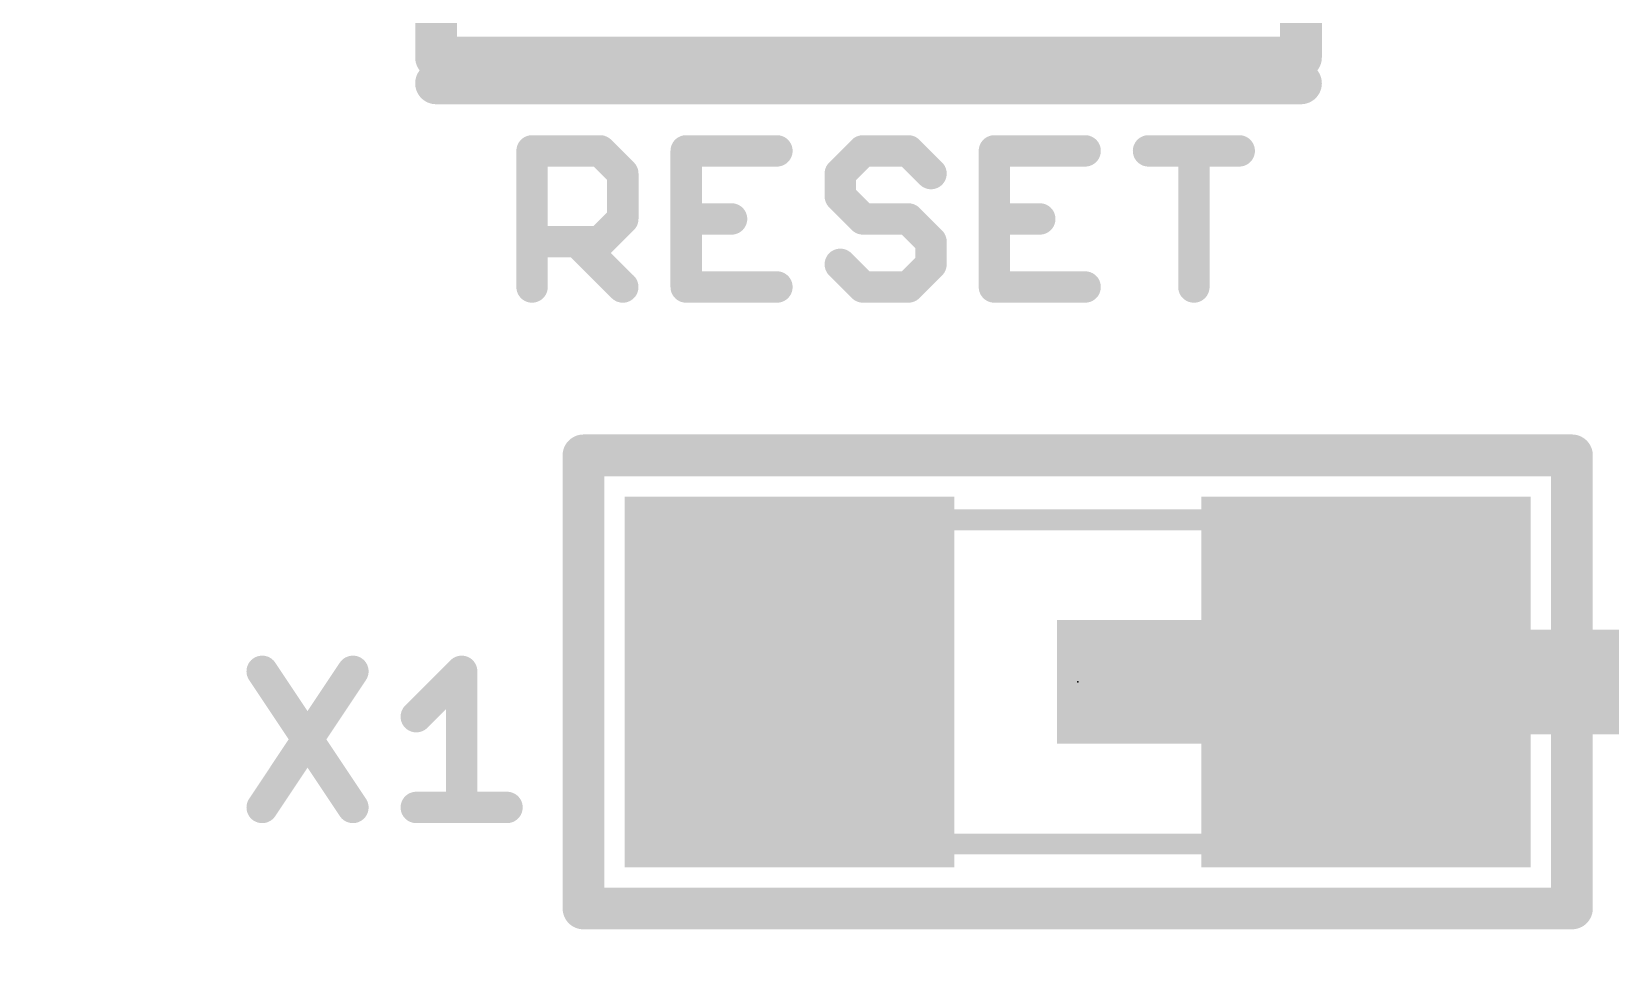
# Model space of a CAD drawing. Extents: x -25.4 to 25.4, y -26.7 to 25.8.
# Drawn here: x -4.06 to 3.6, y -3.51 to 0.99 of the extents above; entities that cross this region are included whole.
import ezdxf

# ---------------------------------------------------------------- set-up
doc = ezdxf.new("R2010")
doc.units = 0
for name, color, linetype in [('1', 12, 'CONTINUOUS'), ('16', 5, 'CONTINUOUS'), ('20', 53, 'CONTINUOUS'), ('21', 53, 'CONTINUOUS'), ('23', 53, 'CONTINUOUS'), ('25', 253, 'CONTINUOUS'), ('51', 53, 'CONTINUOUS')]:
    doc.layers.add(name, color=color, linetype=linetype)

# ---------------------------------------------------------------- blocks, each defined once
blk = doc.blocks.new('RECT')
blk.add_solid([(-0.5, -0.5), (0.5, -0.5), (-0.5, 0.5), (0.5, 0.5)])

msp = doc.modelspace()

# ---------------------------------------------------------------- linework, layer by layer
at = {"layer": '1', "const_width": 0.254}
for points in [[(0, 20.32, 0.4142), (-20.32, 0)], [(20.32, 0, 0.4142), (0, 20.32)], [(-20.32, 0, 0.4142), (0, -20.32)], [(0, -20.32, 0.4142), (20.32, 0)], [(2.416, -2.0447, 1), (2.416, -2.2987)], [(3.8402, -2.0819, 1), (3.6606, -2.2615)]]:
    msp.add_lwpolyline(points, format="xyb", dxfattribs=at)
at = {"layer": '1', "const_width": 0.508}
for points in [[(2.416, -2.1717), (3.7504, -2.1717)], [(3.7504, -2.1717), (4.0767, -2.498)]]:
    msp.add_lwpolyline(points, dxfattribs=at)
at = {"layer": '16', "const_width": 0.254}
for points in [[(0, 20.32, 0.4142), (-20.32, 0)], [(20.32, 0, 0.4142), (0, 20.32)], [(-20.32, 0, 0.4142), (0, -20.32)], [(0, -20.32, 0.4142), (20.32, 0)]]:
    msp.add_lwpolyline(points, format="xyb", dxfattribs=at)
at = {"layer": '20', "const_width": 0.0254}
msp.add_lwpolyline([(-3.4925, 25.146, 14.4823), (3.4925, 25.146)], format="xyb", dxfattribs=at)
at = {"layer": '21', "const_width": 0.2032}
for points in [[(2.1, 0.7352), (-2.1, 0.7352)], [(-1.384, -3.2717), (-1.384, -1.0717)], [(-1.384, -1.0717), (3.416, -1.0717)], [(3.416, -1.0717), (3.416, -3.2717)], [(3.416, -3.2717), (-1.384, -3.2717)]]:
    msp.add_lwpolyline(points, dxfattribs=at)
at = {"layer": '21', "const_width": 0.1016}
for points in [[(-2.1, 0.786, 1), (-2.1, 0.6844)], [(2.1, 0.6844, 1), (2.1, 0.786)], [(-1.3332, -1.0717, 1), (-1.4348, -1.0717)], [(-1.384, -1.0209, 1), (-1.384, -1.1225)], [(3.4668, -1.0717, 1), (3.3652, -1.0717)], [(3.416, -1.1225, 1), (3.416, -1.0209)], [(-1.384, -3.2209, 1), (-1.384, -3.3225)], [(3.416, -3.3225, 1), (3.416, -3.2209)], [(-1.4348, -3.2717, 1), (-1.3332, -3.2717)], [(3.3652, -3.2717, 1), (3.4668, -3.2717)]]:
    msp.add_lwpolyline(points, format="xyb", dxfattribs=at)
at = {"layer": '23'}
msp.add_point((1.016, -2.1717), dxfattribs=at)
at = {"layer": '25', "const_width": 0.1524}
for points in [[(-1.6339, -0.254), (-1.6339, 0.407)], [(-1.6339, 0.407), (-1.3034, 0.407)], [(-1.3034, 0.407), (-1.1932, 0.2968)], [(-0.4448, 0.407), (-0.8855, 0.407)], [(-0.8855, 0.407), (-0.8855, -0.254)], [(-0.0269, 0.407), (-0.137, 0.2968)], [(0.1934, 0.407), (-0.0269, 0.407)], [(0.3036, 0.2968), (0.1934, 0.407)], [(1.052, 0.407), (0.6114, 0.407)], [(0.6114, 0.407), (0.6114, -0.254)], [(1.3598, 0.407), (1.8004, 0.407)], [(1.5801, -0.254), (1.5801, 0.407)], [(-1.1932, 0.2968), (-1.1932, 0.0765)], [(-0.137, 0.2968), (-0.137, 0.1866)], [(-0.137, 0.1866), (-0.0269, 0.0765)], [(-1.1932, 0.0765), (-1.3034, -0.0337)], [(-0.8855, 0.0765), (-0.6651, 0.0765)], [(-0.0269, 0.0765), (0.1934, 0.0765)], [(0.1934, 0.0765), (0.3036, -0.0337)], [(0.6114, 0.0765), (0.8317, 0.0765)], [(-1.3034, -0.0337), (-1.6339, -0.0337)], [(-1.4136, -0.0337), (-1.1932, -0.254)], [(0.3036, -0.0337), (0.3036, -0.1438)], [(-0.0269, -0.254), (-0.137, -0.1438)], [(0.3036, -0.1438), (0.1934, -0.254)], [(-0.8855, -0.254), (-0.4448, -0.254)], [(0.1934, -0.254), (-0.0269, -0.254)], [(0.6114, -0.254), (1.052, -0.254)], [(-2.9446, -2.1203), (-2.504, -2.7813)], [(-2.504, -2.1203), (-2.9446, -2.7813)], [(-2.1962, -2.3407), (-1.9759, -2.1203)], [(-1.9759, -2.1203), (-1.9759, -2.7813)], [(-2.1962, -2.7813), (-1.7556, -2.7813)]]:
    msp.add_lwpolyline(points, dxfattribs=at)
at = {"layer": '25', "const_width": 0.0762}
for points in [[(-1.5958, 0.407, 1), (-1.672, 0.407)], [(-1.6339, 0.4451, 1), (-1.6339, 0.3689)], [(-1.2765, 0.4339, 1), (-1.3303, 0.38)], [(-1.3034, 0.3689, 1), (-1.3034, 0.4451)], [(-0.8855, 0.4451, 1), (-0.8855, 0.3689)], [(-0.8474, 0.407, 1), (-0.9236, 0.407)], [(-0.4448, 0.3689, 1), (-0.4448, 0.4451)], [(-0.0269, 0.4451, 1), (-0.0269, 0.3689)], [(0.0001, 0.38, 1), (-0.0538, 0.4339)], [(0.2204, 0.4339, 1), (0.1665, 0.38)], [(0.1934, 0.3689, 1), (0.1934, 0.4451)], [(0.6114, 0.4451, 1), (0.6114, 0.3689)], [(0.6495, 0.407, 1), (0.5733, 0.407)], [(1.052, 0.3689, 1), (1.052, 0.4451)], [(1.3598, 0.4451, 1), (1.3598, 0.3689)], [(1.6182, 0.407, 1), (1.542, 0.407)], [(1.8004, 0.3689, 1), (1.8004, 0.4451)], [(-1.1551, 0.2968, 1), (-1.2313, 0.2968)], [(-1.2202, 0.2699, 1), (-1.1663, 0.3237)], [(-0.0989, 0.2968, 1), (-0.1751, 0.2968)], [(-0.164, 0.3237, 1), (-0.1101, 0.2699)], [(0.2767, 0.2699, 1), (0.3305, 0.3237)], [(-0.1101, 0.2136, 1), (-0.164, 0.1597)], [(-0.1751, 0.1866, 1), (-0.0989, 0.1866)], [(-1.2313, 0.0765, 1), (-1.1551, 0.0765)], [(-1.1663, 0.0495, 1), (-1.2202, 0.1034)], [(-0.8855, 0.1146, 1), (-0.8855, 0.0384)], [(-0.6651, 0.0384, 1), (-0.6651, 0.1146)], [(-0.0269, 0.1146, 1), (-0.0269, 0.0384)], [(-0.0538, 0.0495, 1), (0.0001, 0.1034)], [(0.2204, 0.1034, 1), (0.1665, 0.0495)], [(0.1934, 0.0384, 1), (0.1934, 0.1146)], [(0.6114, 0.1146, 1), (0.6114, 0.0384)], [(0.8317, 0.0384, 1), (0.8317, 0.1146)], [(-1.6339, 0.0044, 1), (-1.6339, -0.0718)], [(-1.3866, -0.0067, 1), (-1.4405, -0.0606)], [(-1.3303, -0.0067, 1), (-1.2765, -0.0606)], [(-1.3034, -0.0718, 1), (-1.3034, 0.0044)], [(0.3417, -0.0337, 1), (0.2655, -0.0337)], [(0.2767, -0.0606, 1), (0.3305, -0.0067)], [(-0.1101, -0.1169, 1), (-0.164, -0.1708)], [(0.3305, -0.1708, 1), (0.2767, -0.1169)], [(0.2655, -0.1438, 1), (0.3417, -0.1438)], [(-1.672, -0.254, 1), (-1.5958, -0.254)], [(-1.2202, -0.2809, 1), (-1.1663, -0.2271)], [(-0.8855, -0.2159, 1), (-0.8855, -0.2921)], [(-0.9236, -0.254, 1), (-0.8474, -0.254)], [(-0.4448, -0.2921, 1), (-0.4448, -0.2159)], [(-0.0269, -0.2159, 1), (-0.0269, -0.2921)], [(-0.0538, -0.2809, 1), (0.0001, -0.2271)], [(0.1665, -0.2271, 1), (0.2204, -0.2809)], [(0.1934, -0.2921, 1), (0.1934, -0.2159)], [(0.6114, -0.2159, 1), (0.6114, -0.2921)], [(0.5733, -0.254, 1), (0.6495, -0.254)], [(1.052, -0.2921, 1), (1.052, -0.2159)], [(1.542, -0.254, 1), (1.6182, -0.254)], [(-2.9129, -2.0992, 1), (-2.9763, -2.1415)], [(-2.4723, -2.1415, 1), (-2.5357, -2.0992)], [(-1.9378, -2.1203, 1), (-2.014, -2.1203)], [(-1.949, -2.1473, 1), (-2.0028, -2.0934)], [(-2.2232, -2.3137, 1), (-2.1693, -2.3676)], [(-2.9763, -2.7602, 1), (-2.9129, -2.8024)], [(-2.5357, -2.8024, 1), (-2.4723, -2.7602)], [(-2.1962, -2.7432, 1), (-2.1962, -2.8194)], [(-2.014, -2.7813, 1), (-1.9378, -2.7813)], [(-1.7556, -2.8194, 1), (-1.7556, -2.7432)]]:
    msp.add_lwpolyline(points, format="xyb", dxfattribs=at)
at = {"layer": '51'}
for points, const_width in [([(-2.1, 0.8606), (-2.1, 3.6606)], 0.2032), ([(2.1, 3.6606), (2.1, 0.8606)], 0.2032), ([(2.1, 0.8606), (-2.1, 0.8606)], 0.2032), ([(1.981, -1.3847), (0.051, -1.3847)], 0.1016), ([(1.981, -2.9587), (0.051, -2.9587)], 0.1016)]:
    msp.add_lwpolyline(points, dxfattribs=dict(at, const_width=const_width))
for points, const_width in [([(-2.1, 0.9114, 1), (-2.1, 0.8098)], 0.1016), ([(2.1, 0.8098, 1), (2.1, 0.9114)], 0.1016), ([(-2.1508, 0.8606, 1), (-2.0492, 0.8606)], 0.1016), ([(2.0492, 0.8606, 1), (2.1508, 0.8606)], 0.1016), ([(0.051, -1.3593, 1), (0.051, -1.4101)], 0.0508), ([(1.981, -1.4101, 1), (1.981, -1.3593)], 0.0508), ([(0.051, -2.9333, 1), (0.051, -2.9841)], 0.0508), ([(1.981, -2.9841, 1), (1.981, -2.9333)], 0.0508)]:
    msp.add_lwpolyline(points, format="xyb", dxfattribs=dict(at, const_width=const_width))

# ---------------------------------------------------------------- block references
at = {"layer": '1', "xscale": 1.6, "yscale": 1.8, "rotation": 180}
for p in [(-0.384, -2.1717), (2.416, -2.1717)]:
    msp.add_blockref('RECT', p, dxfattribs=at)
at = {"layer": '51', "rotation": 180}
for p, xscale, yscale in [((-0.3108, -2.1726), 0.7501, 1.7), ((2.3428, -2.1708), 0.7501, 1.7), ((1.366, -2.1717), 0.9, 0.6)]:
    msp.add_blockref('RECT', p, dxfattribs=dict(at, xscale=xscale, yscale=yscale))

doc.saveas('drawing.dxf')
